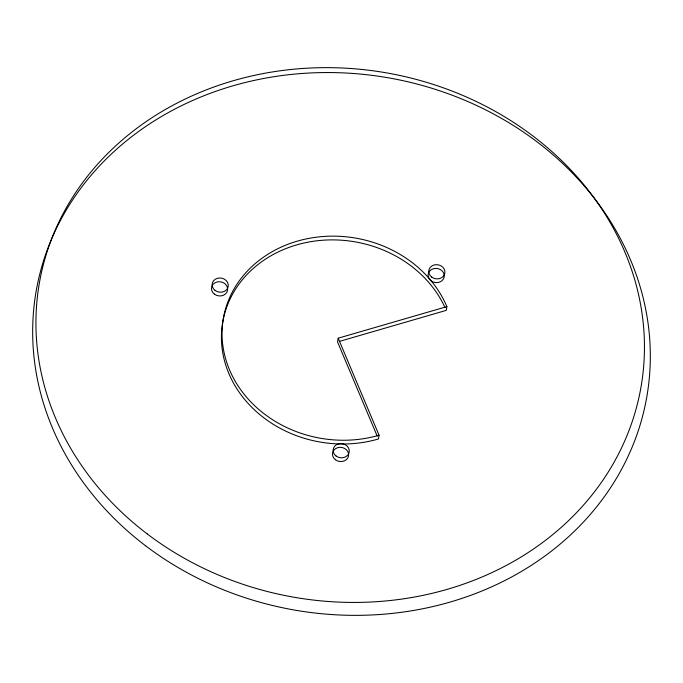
<?xml version="1.0" encoding="UTF-8"?>
<svg xmlns="http://www.w3.org/2000/svg" width="683" height="683" viewBox="0 0 683 683"><rect width="100%" height="100%" fill="white"/><g stroke="black" fill="none" stroke-linecap="round" stroke-linejoin="round"><path stroke-width="1.02" d="M339.579 341.355L446.247 310.372L446.878 306.624L338.179 338.196L337.547 341.944L377.187 436.053M338.179 338.196L379.056 435.242L378.425 438.99A116.52 101.613 9.6 0 1 229.249 374.455A116.52 101.613 9.6 0 1 294.586 245.521A116.52 101.613 9.6 0 1 445.017 307.581M379.056 435.242A116.52 101.613 9.6 0 1 229.488 369.776A116.52 101.613 9.6 0 1 297.301 241.15A116.52 101.613 9.6 0 1 446.878 306.624M145.513 545.717A309.86 270.22 9.6 0 0 646.186 400.264A309.86 270.22 9.6 0 0 232.792 85.862A309.86 270.22 9.6 0 0 145.513 545.717M147.101 533.824A305.275 266.225 9.6 0 0 640.372 390.531A305.275 266.225 9.6 0 0 233.091 80.773A305.275 266.225 9.6 0 0 147.101 533.824M336.045 455.988A8.128 7.095 9.6 0 0 349.184 452.172A8.128 7.095 9.6 0 0 338.333 443.916A8.128 7.095 9.6 0 0 336.045 455.988M215.051 290.395A8.128 7.095 9.6 0 0 228.19 286.57A8.128 7.095 9.6 0 0 217.348 278.322A8.128 7.095 9.6 0 0 215.051 290.395M431.682 277.067A8.128 7.095 9.6 0 0 444.821 273.251A8.128 7.095 9.6 0 0 433.97 265.004A8.128 7.095 9.6 0 0 431.682 277.067M335.413 459.736A8.128 7.095 9.6 0 0 348.552 455.92A8.128 7.095 9.6 0 0 337.701 447.664A8.128 7.095 9.6 0 0 335.413 459.736M214.419 294.142A8.128 7.095 9.6 0 0 227.559 290.318A8.128 7.095 9.6 0 0 216.707 282.07A8.128 7.095 9.6 0 0 214.419 294.142M431.05 280.815A8.128 7.095 9.6 0 0 444.189 276.999A8.128 7.095 9.6 0 0 433.338 268.752A8.128 7.095 9.6 0 0 431.05 280.815"/></g></svg>
